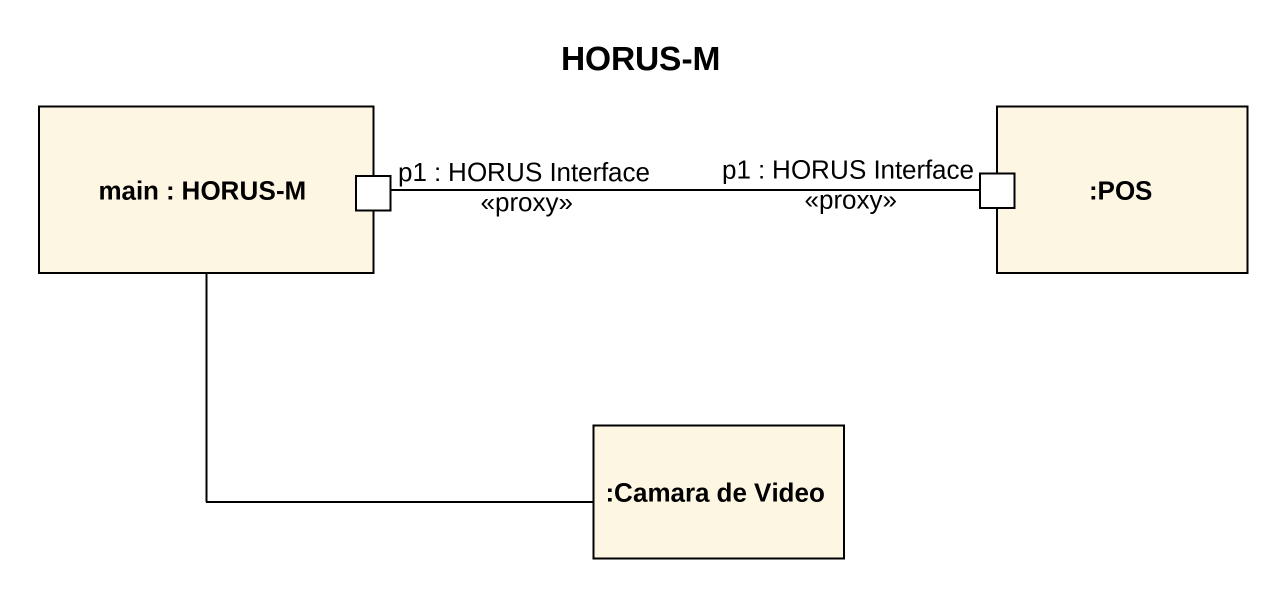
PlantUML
@startuml
title HORUS-M
rectangle "main : HORUS-M" as main {
  port "p1 : HORUS Interface <<proxy>>" as p1_HORUS_Interface_proxy
}
rectangle ":POS" as POS {
  port "p1 : HORUS Interface <<proxy>>" as p1_HORUS_Interface_proxy_2
}
rectangle ":Camara de Video" as Camara_de_Video
main -right- Camara_de_Video
p1_HORUS_Interface_proxy -right- p1_HORUS_Interface_proxy_2
@enduml
